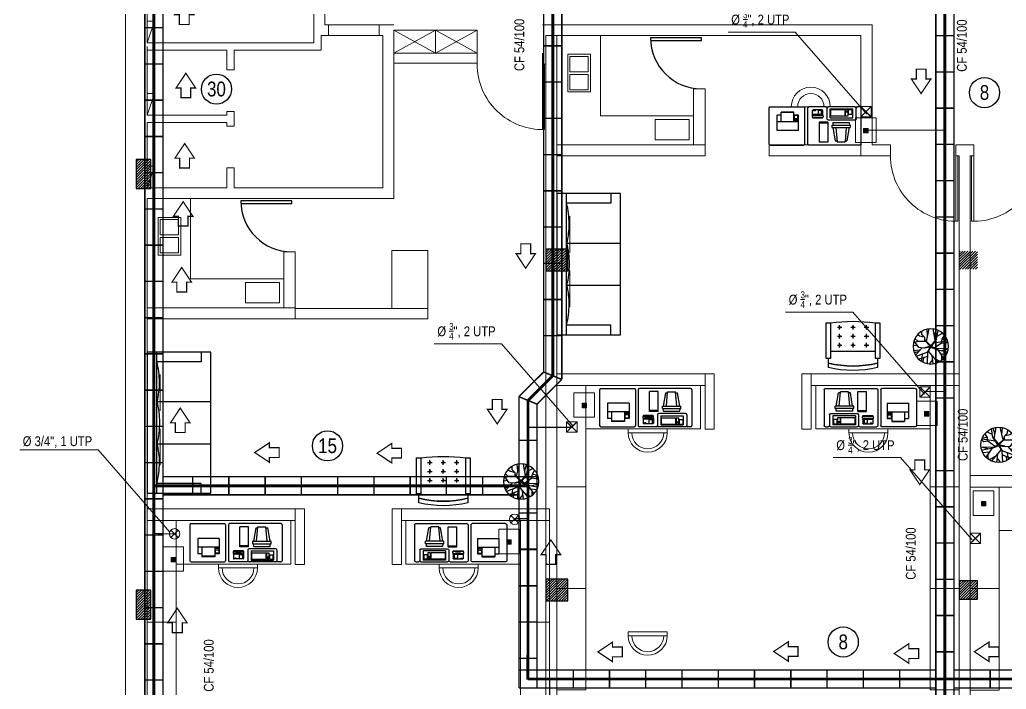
# Model space of a CAD drawing. Header units: millimetres. Extents: x 0 to 126, y 0 to 76.
# Drawn here: x 25.68 to 39.29, y 10.49 to 19.73 of the extents above; entities that cross this region are included whole.
import ezdxf

# ---------------------------------------------------------------- set-up
doc = ezdxf.new("R2010")
doc.units = ezdxf.units.MM
doc.linetypes.add('Continua', pattern=[0])
doc.linetypes.add('DASHED', pattern=[0.75, 0.5, -0.25])
for name, color, linetype in [('9__9', 9, 'Continuous'), ('A-FURN-1', 7, 'Continuous'), ('A-GLAZ-1', 7, 'Continuous'), ('E-COLUMNA', 20, 'Continuous'), ('HatchColus', 8, 'Continuous'), ('MOVABLE_FURNISHINGS', 7, 'Continuous'), ('Muebles', 2, 'Continuous'), ('TRACO01', 7, 'Continuous'), ('TRACO02', 255, 'Continuous')]:
    doc.layers.add(name, color=color, linetype=linetype)
for name, color, linetype, lineweight in [('ARQUITECTÓNICO', 152, 'Continuous', 0), ('INST. VOZ Y DATOS', 40, 'Continuous', 0), ('TEXTOS INST. VOZ Y DATOS', 1, 'Continuous', 0)]:
    doc.layers.add(name, color=color, linetype=linetype, lineweight=lineweight)
doc.styles.add('75', font='ARIALN.TTF', dxfattribs={"height": 0.135})
pattern_1 = [(45, (-1018.400148, -104.339457), (-0.0176776695, 0.0176776695), [])]

# ---------------------------------------------------------------- blocks, each defined once
blk = doc.blocks.new('FIXT-SOFA3672')
at = {"layer": 'A-FURN-1'}
for p, q in [((35.919106, 36.03653), (-35.919106, 36.03653)), ((-35.919106, 36.03653), (-35.919106, 0.010204)), ((35.919106, 0.010204), (35.919106, 36.03653)), ((-35.896767, 30.508681), (35.914639, 30.508681)), ((-31.016712, 5.575283), (-31.016712, 30.508681)), ((-10.734035, 30.318065), (-10.734035, -0.180412)), ((10.734035, 30.318065), (10.734035, -0.180412)), ((31.016712, 5.575283), (31.016712, 30.508681)), ((-35.896767, 5.575283), (-31.016712, 5.575283)), ((35.896767, 5.575283), (31.016712, 5.575283)), ((-35.919106, 0.010204), (35.919106, 0.010204))]:
    blk.add_line(p, q, dxfattribs=at)
for centre, radius, start, end in [((-20.12418, 71.160164), 42.085514, 255, 269.461553), ((-20.176819, 65.559021), 36.484119, 269.461552, 284.999998), ((-0.096013, 70.019703), 41.102158, 255, 270.121624), ((-0.098873, 71.366776), 42.449238, 270.121624, 285.000001), ((20.176819, 65.559021), 36.484119, 255.000002, 270.538448), ((20.12418, 71.160164), 42.085514, 270.538447, 285)]:
    blk.add_arc(centre, radius, start, end, dxfattribs=at)
blk = doc.blocks.new('A$C08AE17E7')
at = {"layer": 'A-GLAZ-1', "color": 0}
for p, q in [((4.39, 4.39), (0, 4.39)), ((4.39, 4.177), (4.39, 4.39)), ((0, 4.177), (4.39, 4.177))]:
    blk.add_line(p, q, dxfattribs=at)
blk.add_arc((4.39, 4.39), 4.39, 180, 270, dxfattribs=at)
blk = doc.blocks.new('A$C12894DB4')
at = {"layer": 'TRACO01', "color": 0}
for p, q in [((9.91, 5.66), (9.91, 5.26)), ((11.31, 5.66), (9.91, 5.66)), ((11.31, 5.46), (9.91, 5.46)), ((11.31, 5.26), (9.91, 5.26)), ((11.31, 4.66), (9.91, 4.66)), ((9.91, 4.66), (9.91, 3.46)), ((11.31, 5.66), (11.31, 5.26)), ((11.31, 4.66), (11.31, 3.46)), ((17.03, 4.24), (17.03, 4.14)), ((20.83, 4.44), (17.23, 4.44)), ((18.23, 4.2), (18.23, 4.05)), ((19.83, 4.2), (19.83, 4.05)), ((21.03, 4.24), (21.03, 4.13)), ((9.71, 2.26), (4.71, 2.26)), ((11.31, 3.46), (9.91, 3.46)), ((17.03, 3.36), (17.03, 1.44)), ((20.83, 3.04), (17.23, 3.04)), ((20.83, 1.24), (17.23, 1.24)), ((17.53, 1.57), (17.53, 1.37)), ((18.13, 1.57), (17.53, 1.57)), ((18.13, 1.37), (17.53, 1.37)), ((18.13, 1.57), (18.13, 1.37)), ((18.23, 3.43), (18.23, 3.28)), ((19.33, 2.91), (19.33, 1.37)), ((19.33, 2.91), (20.53, 2.91)), ((19.33, 1.37), (20.53, 1.37)), ((19.83, 3.43), (19.83, 3.28)), ((20.53, 2.91), (20.53, 1.37)), ((21.03, 3.36), (21.03, 1.44)), ((24.13, 3.58), (29.73, 3.58)), ((24.13, 3.58), (24.13, 1.08)), ((24.13, 1.08), (29.73, 1.08)), ((29.73, 3.58), (29.73, 1.08)), ((29.93, 3.58), (29.93, 1.98)), ((29.93, 3.58), (30.93, 3.58)), ((29.93, 1.98), (30.93, 1.98)), ((29.93, 1.68), (29.93, 1.08)), ((29.93, 1.68), (30.93, 1.68)), ((29.93, 1.08), (30.93, 1.08)), ((30.93, 3.58), (30.93, 1.98)), ((30.93, 1.68), (30.93, 1.08)), ((31.13, 2.88), (31.13, 1.08)), ((31.13, 2.88), (32.53, 2.88)), ((31.13, 1.08), (32.53, 1.08)), ((32.53, 2.88), (32.53, 1.08))]:
    blk.add_line(p, q, dxfattribs=at)
for centre, radius, start, end in [((18.18, 3.74), 1.25, 166.0825, 180), ((17.16, 3.98), 0.2, 70.2489, 166.4245), ((17.23, 4.24), 0.2, 90, 180), ((18.07, 7.64), 3.57, 256.1032, 263.8325), ((18.64, 12.93), 8.89, 263.8325, 267.4371), ((17.99, 4.2), 0.24, 0, 90), ((19.03, 21.61), 17.58, 267.4371, 270), ((19.03, 21.61), 17.58, 270, 272.5629), ((19.42, 12.93), 8.89, 272.5629, 276.1675), ((20.07, 4.2), 0.24, 90, 180), ((19.99, 7.64), 3.57, 276.1675, 283.8968), ((20.83, 4.24), 0.2, 0, 90), ((20.9, 3.98), 0.2, 9.5352, 104.6502), ((20.4, 3.82), 0.72, 9.4076, 17.8024), ((19.88, 3.74), 1.25, 0, 9.4076), ((18.18, 3.74), 1.25, 180, 191.2958), ((17.19, 3.54), 0.24, 191.2958, 283.3617), ((17.23, 2.84), 0.2, 90, 180), ((17.23, 1.44), 0.2, 180, 270), ((18.07, -0.17), 3.57, 96.1675, 103.8968), ((16.93, 3.52), 0.369, 323.5958, 323.7272), ((18.64, -5.45), 8.89, 92.5629, 96.1675), ((17.99, 3.28), 0.24, 270, 0), ((19.03, -14.14), 17.58, 90, 92.5629), ((19.03, -14.14), 17.58, 87.4371, 90), ((19.42, -5.45), 8.89, 83.8325, 87.4371), ((20.07, 3.28), 0.24, 180, 270), ((19.99, -0.17), 3.57, 76.6383, 83.8325), ((20.87, 3.54), 0.24, 256.6383, 358.4297), ((20.83, 2.84), 0.2, 0, 90), ((20.83, 1.44), 0.2, 270, 0), ((19.88, 3.74), 1.25, 350.5924, 360)]:
    blk.add_arc(centre, radius, start, end, dxfattribs=at)
at = {"layer": 'TRACO02', "color": 0}
for p, q in [((0, 14.54), (0, 0.54)), ((0.5, 15.04), (13.5, 15.04)), ((14, 14.54), (14, 0.54)), ((15.1, 14.54), (15.1, 0.54)), ((35.6, 15.04), (15.6, 15.04)), ((19.55, 6), (19.55, 13.8)), ((22.95, 13.8), (19.55, 13.8)), ((22.95, 6), (22.95, 13.8)), ((24.99, 8.15), (25.9, 13.35)), ((25.9, 13.35), (26.59, 13.35)), ((26.13, 8.15), (26.62, 13.75)), ((26.62, 13.75), (29.75, 13.75)), ((30.24, 8.15), (29.75, 13.75)), ((29.79, 13.35), (30.47, 13.35)), ((31.39, 8.15), (30.47, 13.35)), ((36.1, 14.54), (36.1, 0.54)), ((11.51, 9.26), (3.11, 9.26)), ((3.11, 9.26), (3.11, 3.26)), ((11.51, 9.26), (11.51, 3.26)), ((24.59, 8.15), (31.79, 8.15)), ((24.59, 7.15), (24.59, 8.15)), ((31.79, 7.15), (31.79, 8.15)), ((11.51, 5.86), (3.11, 5.86)), ((4.71, 5.86), (4.71, 2.06)), ((9.71, 5.86), (9.71, 2.06)), ((22.95, 6.4), (19.55, 6.4)), ((22.95, 6), (19.55, 6)), ((22.7, 4.74), (22.7, 0.54)), ((33.6, 5.24), (23.2, 5.24)), ((23.93, 4.38), (32.73, 4.38)), ((23.93, 4.38), (23.93, 0.78)), ((24.59, 7.15), (31.79, 7.15)), ((24.98, 6.15), (24.89, 7.15)), ((24.98, 6.15), (31.4, 6.15)), ((31.4, 6.15), (31.49, 7.15)), ((32.73, 4.38), (32.73, 0.78)), ((34.1, 4.74), (34.1, 0.54)), ((0.5, 0.04), (13.5, 0.04)), ((4.71, 3.26), (3.11, 3.26)), ((9.71, 2.06), (4.71, 2.06)), ((11.51, 3.26), (9.71, 3.26)), ((22.2, 0.04), (15.6, 0.04)), ((33.6, 0.04), (23.2, 0.04)), ((23.93, 0.78), (32.73, 0.78)), ((35.6, 0.04), (34.6, 0.04))]:
    blk.add_line(p, q, dxfattribs=at)
for centre, radius, start, end in [((0.5, 14.54), 0.5, 90, 180), ((13.5, 14.54), 0.5, 0, 90), ((15.6, 14.54), 0.5, 90, 180), ((35.6, 14.54), 0.5, 0, 90), ((23.2, 4.74), 0.5, 90, 180), ((33.6, 4.74), 0.5, 0, 90), ((0.5, 0.54), 0.5, 180, 270), ((13.5, 0.54), 0.5, 270, 0), ((15.6, 0.54), 0.5, 180, 270), ((22.2, 0.54), 0.5, 270, 0), ((23.2, 0.54), 0.5, 180, 270), ((27.71, -4.98), 5.57, 115.6743, 116.5651), ((29.09, -4.98), 5.57, 63.4349, 64.3257), ((33.6, 0.54), 0.5, 270, 0), ((34.6, 0.54), 0.5, 180, 270), ((35.6, 0.54), 0.5, 270, 0)]:
    blk.add_arc(centre, radius, start, end, dxfattribs=at)
blk = doc.blocks.new('arbolp114')
at = {"color": 0, "linetype": 'ByBlock'}
for p, q in [((-0.319, 0.205), (-0.389, 0.318)), ((-0.182, 0.289), (-0.333, 0.369)), ((-0.165, 0.209), (-0.203, 0.453)), ((-0.109, 0.31), (-0.154, 0.474)), ((-0.126, 0.175), (-0.067, 0.491)), ((0.126, 0.138), (0.045, 0.503)), ((0.091, 0.306), (0.108, 0.482)), ((0.168, 0.249), (0.252, 0.332)), ((0.193, 0.26), (0.319, 0.289)), ((0.252, 0.332), (0.256, 0.436)), ((0.319, 0.289), (0.378, 0.331)), ((-0.417, 0.087), (-0.476, 0.121)), ((-0.326, 0.205), (-0.462, 0.192)), ((-0.088, 0.104), (-0.462, 0.159)), ((-0.301, 0.104), (-0.417, 0.087)), ((-0.305, 0.104), (-0.319, 0.205)), ((-0.098, -0.045), (-0.301, 0.104)), ((-0.018, -0.001), (-0.165, 0.213)), ((-0.165, 0.213), (0.001, 0.019)), ((-0.116, 0.148), (-0.006, 0.006)), ((-0.001, 0.009), (-0.116, 0.148)), ((-0.006, 0.006), (-0.013, -0.015)), ((0.151, 0.157), (-0.001, 0.009)), ((0.001, 0.019), (0.157, 0.171)), ((0.005, 0), (0.151, 0.157)), ((0.018, 0.007), (0.168, 0.165)), ((0.018, 0.007), (0.196, -0.047)), ((0.143, 0.138), (0.357, 0.138)), ((0.157, 0.171), (0.168, 0.249)), ((0.168, 0.165), (0.168, 0.249)), ((0.336, -0.035), (0.476, 0.163)), ((0.357, 0.138), (0.497, 0.096)), ((0.361, 0.133), (0.452, 0.226)), ((0.375, 0.028), (0.504, 0.012)), ((-0.494, -0.068), (-0.119, -0.057)), ((-0.305, -0.115), (-0.494, -0.068)), ((-0.203, -0.102), (-0.466, -0.152)), ((-0.256, -0.207), (-0.452, -0.228)), ((-0.195, -0.102), (-0.354, -0.342)), ((-0.305, -0.27), (-0.305, -0.392)), ((-0.203, -0.098), (-0.119, -0.057)), ((0.008, -0.026), (-0.195, -0.102)), ((0.073, -0.134), (-0.193, -0.447)), ((-0.179, -0.095), (0.011, -0.018)), ((-0.116, -0.063), (0.005, -0.003)), ((-0.013, -0.015), (-0.116, -0.063)), ((-0.098, -0.045), (-0.018, -0.001)), ((-0.033, -0.258), (-0.056, -0.497)), ((0.174, -0.042), (0.005, 0)), ((0.005, -0.003), (0.068, -0.021)), ((0.008, -0.026), (0.193, -0.047)), ((0.008, -0.026), (0.094, -0.169)), ((0.011, -0.018), (0.174, -0.042)), ((0.017, -0.021), (0.094, -0.152)), ((0.094, -0.161), (0.417, -0.287)), ((0.094, -0.169), (0.105, -0.493)), ((0.196, -0.047), (0.336, -0.035)), ((0.245, -0.22), (0.266, -0.409)), ((0.256, -0.047), (0.438, -0.253)), ((0.319, -0.11), (0.494, -0.123)), ((0.34, -0.144), (0.459, -0.186)), ((-0.098, -0.333), (-0.256, -0.417)), ((-0.044, -0.376), (0.042, -0.493)), ((0.098, -0.287), (0.336, -0.363)), ((0.21, -0.329), (0.224, -0.442))]:
    blk.add_line(p, q, dxfattribs=at)
blk.add_circle((0, 0), 0.5, dxfattribs=at)
blk = doc.blocks.new('A$C6B612579')
at = {"layer": '9__9', "color": 253, "extrusion": (0, 0, -1), "xscale": 4.875, "yscale": 4.875, "zscale": 4.875}
blk.add_blockref('arbolp114', (-2.46, 2.44), dxfattribs=at)
blk = doc.blocks.new('Sillon_2')
at = {"layer": 'MOVABLE_FURNISHINGS', "color": 7, "linetype": 'Continuous'}
for points in [[(0.0375, 0.75), (0.0375, 0.675, -0.1212121), (0.8625, 0.675), (0.8625, 0.75, 0.1212121)], [(0.2125, 0.375, -1), (0.2375, 0.375, -1)], [(0.4375, 0.375, -1), (0.4625, 0.375, -1)], [(0.6625, 0.375, -1), (0.6875, 0.375, -1)], [(0.2125, 0.225, -1), (0.2375, 0.225, -1)], [(0.4375, 0.225, -1), (0.4625, 0.225, -1)], [(0.6625, 0.225, -1), (0.6875, 0.225, -1)], [(0.2125, 0.075, -1), (0.2375, 0.075, -1)], [(0.4375, 0.075, -1), (0.4625, 0.075, -1)], [(0.6625, 0.075, -1), (0.6875, 0.075, -1)]]:
    blk.add_lwpolyline(points, format="xyb", close=True, dxfattribs=at)
for points in [[(0.8625, 0.6), (0.8625, 0.675, 0.1212121), (0.0375, 0.675), (0.0375, 0.6)], [(0.0375, 0), (0.075, 0, 0.0666667), (0.825, 0), (0.8625, 0)]]:
    blk.add_lwpolyline(points, format="xyb", dxfattribs=at)
for points in [[(0, 0), (0.075, 0), (0.075, 0.6), (0, 0.6)], [(0.825, 0), (0.9, 0), (0.9, 0.6), (0.825, 0.6)]]:
    blk.add_lwpolyline(points, close=True, dxfattribs=at)
for points in [[(0.075, 0.475), (0.825, 0.475)], [(0.1875, 0.375), (0.2125, 0.375)], [(0.225, 0.4125), (0.225, 0.3875)], [(0.225, 0.3625), (0.225, 0.3375)], [(0.2375, 0.375), (0.2625, 0.375)], [(0.4125, 0.375), (0.4375, 0.375)], [(0.45, 0.4125), (0.45, 0.3875)], [(0.45, 0.3625), (0.45, 0.3375)], [(0.4625, 0.375), (0.4875, 0.375)], [(0.6375, 0.375), (0.6625, 0.375)], [(0.675, 0.4125), (0.675, 0.3875)], [(0.675, 0.3625), (0.675, 0.3375)], [(0.6875, 0.375), (0.7125, 0.375)], [(0.1875, 0.225), (0.2125, 0.225)], [(0.225, 0.2625), (0.225, 0.2375)], [(0.225, 0.2125), (0.225, 0.1875)], [(0.2375, 0.225), (0.2625, 0.225)], [(0.4125, 0.225), (0.4375, 0.225)], [(0.45, 0.2625), (0.45, 0.2375)], [(0.45, 0.2125), (0.45, 0.1875)], [(0.4625, 0.225), (0.4875, 0.225)], [(0.6375, 0.225), (0.6625, 0.225)], [(0.675, 0.2625), (0.675, 0.2375)], [(0.675, 0.2125), (0.675, 0.1875)], [(0.6875, 0.225), (0.7125, 0.225)], [(0.1875, 0.075), (0.2125, 0.075)], [(0.225, 0.1125), (0.225, 0.0875)], [(0.225, 0.0625), (0.225, 0.0375)], [(0.2375, 0.075), (0.2625, 0.075)], [(0.4125, 0.075), (0.4375, 0.075)], [(0.45, 0.1125), (0.45, 0.0875)], [(0.45, 0.0625), (0.45, 0.0375)], [(0.4625, 0.075), (0.4875, 0.075)], [(0.6375, 0.075), (0.6625, 0.075)], [(0.675, 0.1125), (0.675, 0.0875)], [(0.675, 0.0625), (0.675, 0.0375)], [(0.6875, 0.075), (0.7125, 0.075)]]:
    blk.add_lwpolyline(points, dxfattribs=at)
blk = doc.blocks.new('A$C35E06030')
at = {"layer": 'HatchColus', "linetype": 'Continua', "ltscale": 0.05}
h = blk.add_hatch(dxfattribs=at)
h.set_pattern_fill('ANSI31', color=256, scale=0.2, style=0)
h.set_pattern_definition(pattern_1)
h.paths.add_polyline_path([(0.2, 13.8), (0, 13.8), (0, 13.4), (0.2, 13.4)])
h.paths.add_polyline_path([(0.2, 7.86), (0, 7.86), (0, 7.46), (0.2, 7.46)])
h.paths.add_polyline_path([(5.95, 12.562), (5.65, 12.562), (5.65, 12.262), (5.95, 12.262)])
h.paths.add_polyline_path([(11.6, 12.537), (11.35, 12.537), (11.35, 12.287), (11.6, 12.287)])
h = blk.add_hatch(dxfattribs=at)
h.set_pattern_fill('ANSI31', color=256, scale=0.2, style=0)
h.set_pattern_definition(pattern_1)
h.paths.add_polyline_path([(17, 3.001), (17.2, 3.001), (17.2, 3.401), (17, 3.401)])
h.paths.add_polyline_path([(11.6, 3.001), (11.6, 3.251), (11.35, 3.251), (11.35, 3.001)])
h.paths.add_polyline_path([(5.95, 8.01), (5.65, 8.01), (5.65, 7.71), (5.95, 7.71)])
h.paths.add_polyline_path([(11.6, 7.985), (11.35, 7.985), (11.35, 7.735), (11.6, 7.735)])
h.paths.add_polyline_path([(17, 7.86), (17, 7.46), (17.2, 7.46), (17.2, 7.86)])
at = {"layer": 'E-COLUMNA', "linetype": 'Continua', "ltscale": 0.05}
for points in [[(0, 13.4), (0.2, 13.4), (0.2, 13.8), (0, 13.8)], [(5.65, 12.262), (5.95, 12.262), (5.95, 12.562), (5.65, 12.562)], [(5.65, 7.71), (5.95, 7.71), (5.95, 8.01), (5.65, 8.01)], [(11.35, 7.735), (11.6, 7.735), (11.6, 7.985), (11.35, 7.985)], [(0, 7.46), (0.2, 7.46), (0.2, 7.86), (0, 7.86)]]:
    blk.add_lwpolyline(points, close=True, dxfattribs=at)
blk = doc.blocks.new('A$C1BEB1155')
at = {"layer": 'INST. VOZ Y DATOS', "color": 6}
for points in [[(0, 0.144), (0.144, 0)], [(0, 0), (0.144, 0.144)]]:
    blk.add_lwpolyline(points, dxfattribs=at)
blk.add_lwpolyline([(0.144, 0.144), (0, 0.144), (0, 0), (0.144, 0)], close=True, dxfattribs=at)

msp = doc.modelspace()

# ---------------------------------------------------------------- hatches: boundary and pattern name
at = {"layer": 'INST. VOZ Y DATOS'}
for points in [[(37.322, 18.229), (37.382, 18.229), (37.382, 18.168), (37.322, 18.168)], [(33.439, 14.437), (33.5, 14.437), (33.5, 14.377), (33.439, 14.377)], [(38.163, 14.323), (38.223, 14.323), (38.223, 14.263), (38.163, 14.263)], [(38.947, 13.083), (39.007, 13.083), (39.007, 13.023), (38.947, 13.023)], [(32.403, 12.554), (32.464, 12.554), (32.464, 12.494), (32.403, 12.494)], [(27.771, 12.311), (27.832, 12.311), (27.832, 12.251), (27.771, 12.251)]]:
    msp.add_hatch(color=256, dxfattribs=at).paths.add_polyline_path(points)

# ---------------------------------------------------------------- linework, layer by layer
at = {"layer": 'ARQUITECTÓNICO', "linetype": 'Continuous', "ltscale": 0.03}
for p, q in [((27.141, 37.352), (27.141, 7.002)), ((27.441, 20.462), (27.441, 19.412)), ((29.741, 20.489), (29.741, 19.412)), ((29.94, 19.662), (29.89, 19.662)), ((29.94, 19.662), (29.94, 19.512)), ((30.641, 19.662), (30.641, 19.512)), ((30.841, 19.662), (30.641, 19.662)), ((33.141, 19.662), (32.891, 19.662)), ((37.438, 19.662), (33.141, 19.662)), ((29.841, 19.512), (29.841, 19.312)), ((29.94, 19.512), (29.841, 19.512)), ((30.691, 19.512), (30.641, 19.512)), ((30.691, 19.512), (30.691, 17.412)), ((30.841, 19.512), (30.841, 17.262)), ((32.941, 19.512), (32.941, 7.152)), ((33.091, 19.512), (33.091, 7.152)), ((33.141, 19.512), (33.091, 19.512)), ((33.141, 19.512), (33.122, 19.512)), ((37.283, 19.512), (33.141, 19.512)), ((29.741, 19.412), (27.441, 19.412)), ((27.441, 19.362), (27.441, 18.437)), ((27.441, 19.312), (27.441, 18.412)), ((28.541, 19.312), (27.441, 19.312)), ((28.541, 19.312), (28.541, 19.037)), ((28.641, 19.312), (28.641, 19.037)), ((29.841, 19.312), (28.641, 19.312)), ((31.991, 19.268), (31.991, 19.118)), ((32.891, 19.268), (32.891, 19.118)), ((32.941, 19.118), (32.891, 19.118)), ((28.641, 19.037), (28.541, 19.037)), ((28.541, 18.412), (27.441, 18.412)), ((28.541, 18.462), (28.541, 18.412)), ((28.641, 18.462), (28.541, 18.462)), ((28.641, 18.462), (28.641, 18.262)), ((27.441, 18.312), (27.441, 17.412)), ((28.541, 18.312), (27.441, 18.312)), ((28.541, 18.312), (28.541, 18.262)), ((28.641, 18.262), (28.541, 18.262)), ((37.691, 18.002), (37.438, 18.002)), ((37.691, 18.002), (37.691, 17.852)), ((38.591, 18.002), (38.591, 17.852)), ((38.841, 18.002), (38.591, 18.002)), ((38.841, 18.002), (38.841, 17.852)), ((37.691, 17.852), (37.283, 17.852)), ((38.641, 17.852), (38.591, 17.852)), ((38.641, 17.852), (38.641, 7.152)), ((38.791, 17.852), (38.791, 7.152)), ((38.841, 17.852), (38.791, 17.852)), ((28.541, 17.687), (28.541, 17.412)), ((28.641, 17.687), (28.541, 17.687)), ((28.641, 17.687), (28.641, 17.412)), ((28.541, 17.412), (27.441, 17.412)), ((30.691, 17.412), (28.641, 17.412)), ((27.441, 17.262), (27.441, 7.002)), ((30.791, 17.262), (27.441, 17.262)), ((30.841, 17.262), (27.441, 17.262))]:
    msp.add_line(p, q, dxfattribs=at)
at = {"layer": 'ARQUITECTÓNICO', "ltscale": 0.3}
for p, q in [((29.89, 19.662), (29.89, 20.489)), ((27.441, 19.712), (27.541, 19.712)), ((27.441, 19.412), (27.441, 19.712)), ((27.541, 19.712), (27.441, 19.412)), ((27.541, 19.712), (27.541, 19.412)), ((37.438, 19.662), (37.438, 18.002)), ((37.283, 19.512), (37.283, 17.852)), ((27.541, 19.412), (27.441, 19.412)), ((27.441, 18.437), (27.441, 18.737)), ((27.441, 18.712), (27.541, 18.712)), ((27.541, 18.712), (27.441, 18.412)), ((27.541, 18.712), (27.541, 18.412)), ((27.541, 18.412), (27.441, 18.412)), ((27.441, 17.712), (27.541, 17.712)), ((27.441, 17.412), (27.441, 17.712)), ((27.541, 17.712), (27.441, 17.412)), ((27.541, 17.712), (27.541, 17.412)), ((27.541, 17.412), (27.441, 17.412))]:
    msp.add_line(p, q, dxfattribs=at)
at = {"layer": 'ARQUITECTÓNICO'}
for p, q in [((29.94, 19.662), (30.641, 19.662)), ((29.94, 19.512), (30.641, 19.512)), ((32.891, 19.118), (32.891, 18.218)), ((32.922, 19.115), (32.922, 18.215)), ((38.591, 17.852), (38.591, 16.952)), ((38.622, 17.849), (38.622, 16.949)), ((38.809, 17.849), (38.809, 16.949)), ((38.841, 17.852), (38.841, 16.952))]:
    msp.add_line(p, q, dxfattribs=at)
at = {"layer": 'ARQUITECTÓNICO', "color": 0}
for p, q in [((30.841, 19.587), (31.416, 19.268)), ((31.416, 19.587), (30.841, 19.268)), ((31.416, 19.268), (31.991, 19.587)), ((31.991, 19.587), (31.416, 19.587)), ((31.416, 19.587), (31.416, 19.267)), ((31.416, 19.267), (31.416, 19.587)), ((31.416, 19.587), (31.991, 19.268)), ((32.941, 19.512), (33.116, 19.512)), ((34.075, 14.031), (34.613, 14.031)), ((37.656, 14.031), (37.119, 14.031)), ((28.425, 12.166), (28.963, 12.166)), ((32.006, 12.166), (31.469, 12.166)), ((34.075, 11.231), (34.613, 11.231))]:
    msp.add_line(p, q, dxfattribs=at)
at = {"layer": 'ARQUITECTÓNICO', "color": 252}
for p, q in [((33.969, 17.332), (33.091, 17.332)), ((33.225, 15.385), (33.225, 17.332)), ((33.834, 17.331), (33.834, 17.199)), ((33.969, 15.385), (33.969, 17.332)), ((33.834, 17.199), (33.225, 17.199)), ((33.23, 16.649), (33.974, 16.649)), ((33.23, 16.067), (33.974, 16.067)), ((33.834, 15.518), (33.225, 15.518)), ((33.834, 15.385), (33.834, 15.518)), ((33.091, 15.385), (33.969, 15.385)), ((28.319, 15.145), (27.441, 15.145)), ((27.575, 13.199), (27.575, 15.145)), ((28.184, 15.145), (28.184, 15.013)), ((28.319, 13.199), (28.319, 15.145)), ((28.184, 15.013), (27.575, 15.013)), ((27.58, 14.463), (28.324, 14.463)), ((27.58, 13.881), (28.324, 13.881)), ((27.441, 13.199), (28.319, 13.199)), ((28.184, 13.331), (27.575, 13.331)), ((28.184, 13.199), (28.184, 13.331))]:
    msp.add_line(p, q, dxfattribs=at)
at = {"layer": 'ARQUITECTÓNICO', "color": 252, "linetype": 'DASHED'}
for p, q in [((33.27, 17.021), (33.27, 15.558)), ((27.62, 14.835), (27.62, 13.372))]:
    msp.add_line(p, q, dxfattribs=at)
at = {"layer": 'ARQUITECTÓNICO', "color": 0}
for points in [[(31.991, 19.268), (30.841, 19.268), (30.841, 19.587), (31.991, 19.587)], [(30.841, 19.131), (31.991, 19.131), (31.991, 19.268), (30.841, 19.266)], [(33.241, 18.734), (33.555, 18.734), (33.555, 19.254), (33.241, 19.254)], [(33.27, 19.225), (33.525, 19.225), (33.525, 19.011), (33.27, 19.011)], [(33.27, 18.763), (33.525, 18.763), (33.525, 18.976), (33.27, 18.976)], [(35.134, 18.005), (34.974, 18.005), (34.974, 18.777), (35.134, 18.777)], [(36.017, 18.002), (37.283, 18.004), (37.283, 18.528), (36.018, 18.528)], [(34.448, 18.073), (34.916, 18.073), (34.916, 18.353), (34.448, 18.353)], [(35.134, 17.852), (33.091, 17.852), (33.091, 18.005), (35.134, 18.005)], [(36.017, 17.852), (37.283, 17.852), (37.283, 18.002), (36.017, 18.002)], [(27.591, 16.484), (27.905, 16.484), (27.905, 17.004), (27.591, 17.004)], [(27.62, 16.975), (27.875, 16.975), (27.875, 16.761), (27.62, 16.761)], [(27.62, 16.513), (27.875, 16.513), (27.875, 16.726), (27.62, 16.726)], [(29.484, 15.755), (29.324, 15.755), (29.324, 16.527), (29.484, 16.527)], [(31.31, 15.746), (30.815, 15.746), (30.815, 16.548), (31.31, 16.548)], [(28.798, 15.823), (29.266, 15.823), (29.266, 16.103), (28.798, 16.103)], [(29.484, 15.602), (27.441, 15.602), (27.441, 15.755), (29.484, 15.755)], [(29.484, 15.602), (31.31, 15.602), (31.31, 15.746), (29.484, 15.746)], [(33.091, 14.846), (35.134, 14.846), (35.134, 14.685), (33.091, 14.685)], [(35.134, 14.846), (35.26, 14.846), (35.26, 14.081), (35.134, 14.081)], [(36.597, 14.846), (36.471, 14.846), (36.471, 14.081), (36.597, 14.081)], [(38.641, 14.846), (36.597, 14.846), (36.597, 14.685), (38.641, 14.685)], [(33.091, 13.285), (33.491, 13.285), (33.491, 14.685), (33.091, 14.685)], [(33.491, 14.085), (35.072, 14.085), (35.072, 14.685), (33.491, 14.685)], [(38.241, 14.085), (36.66, 14.085), (36.66, 14.685), (38.241, 14.685)], [(38.641, 13.285), (38.241, 13.285), (38.241, 14.685), (38.641, 14.685)], [(34.075, 14.085), (34.613, 14.085), (34.613, 14.031), (34.075, 14.031)], [(34.163, 14.031), (34.524, 14.031), (34.524, 14.031), (34.163, 14.031)], [(37.656, 14.085), (37.119, 14.085), (37.119, 14.031), (37.656, 14.031)], [(37.568, 14.031), (37.207, 14.031), (37.207, 14.031), (37.568, 14.031)], [(38.791, 13.442), (40.834, 13.442), (40.834, 13.282), (38.791, 13.282)], [(33.091, 13.285), (33.491, 13.285), (33.491, 11.885), (33.091, 11.885)], [(38.641, 13.285), (38.241, 13.285), (38.241, 11.885), (38.641, 11.885)], [(38.791, 11.882), (39.191, 11.882), (39.191, 13.282), (38.791, 13.282)], [(39.191, 12.682), (40.772, 12.682), (40.772, 13.282), (39.191, 13.282)], [(27.441, 12.98), (29.484, 12.98), (29.484, 12.82), (27.441, 12.82)], [(29.484, 12.98), (29.61, 12.98), (29.61, 12.216), (29.484, 12.216)], [(30.947, 12.98), (30.821, 12.98), (30.821, 12.216), (30.947, 12.216)], [(32.991, 12.98), (30.947, 12.98), (30.947, 12.82), (32.991, 12.82)], [(27.441, 11.42), (27.841, 11.42), (27.841, 12.82), (27.441, 12.82)], [(27.841, 12.22), (29.422, 12.22), (29.422, 12.82), (27.841, 12.82)], [(32.591, 12.22), (31.01, 12.22), (31.01, 12.82), (32.591, 12.82)], [(32.991, 11.42), (32.591, 11.42), (32.591, 12.82), (32.991, 12.82)], [(28.425, 12.22), (28.963, 12.22), (28.963, 12.166), (28.425, 12.166)], [(28.513, 12.166), (28.874, 12.166), (28.874, 12.166), (28.513, 12.166)], [(32.006, 12.22), (31.469, 12.22), (31.469, 12.166), (32.006, 12.166)], [(31.918, 12.166), (31.557, 12.166), (31.557, 12.166), (31.918, 12.166)], [(33.091, 10.485), (33.491, 10.485), (33.491, 11.885), (33.091, 11.885)], [(38.641, 10.485), (38.241, 10.485), (38.241, 11.885), (38.641, 11.885)], [(38.791, 11.882), (39.191, 11.882), (39.191, 10.482), (38.791, 10.482)], [(27.441, 11.42), (27.841, 11.42), (27.841, 10.02), (27.441, 10.02)], [(32.991, 11.42), (32.591, 11.42), (32.591, 10.02), (32.991, 10.02)], [(34.075, 11.285), (34.613, 11.285), (34.613, 11.231), (34.075, 11.231)], [(34.163, 11.231), (34.524, 11.231), (34.524, 11.231), (34.163, 11.231)]]:
    msp.add_lwpolyline(points, close=True, dxfattribs=at)
for points in [[(33.691, 18.405), (33.691, 19.512), (33.091, 19.512), (33.091, 18.005), (33.691, 18.005)], [(33.691, 18.005), (34.974, 18.005), (34.974, 18.405), (33.691, 18.405)], [(28.041, 16.155), (28.041, 17.262), (27.441, 17.262), (27.441, 15.755), (28.041, 15.755)], [(28.041, 15.755), (29.324, 15.755), (29.324, 16.155), (28.041, 16.155)]]:
    msp.add_lwpolyline(points, dxfattribs=at)
at = {"layer": 'ARQUITECTÓNICO', "ltscale": 0.03}
for centre, start, end in [((32.896, 19.12), 180.1456, 271.6413), ((38.596, 17.854), 180.1456, 271.6413), ((38.835, 17.854), 268.3587, 359.8544)]:
    msp.add_arc(centre, 0.905, start, end, dxfattribs=at)
at = {"layer": 'ARQUITECTÓNICO'}
for centre, radius, start, end in [((36.593, 18.531), 0.269, 0, 180), ((36.593, 18.531), 0.181, 0, 180), ((34.344, 14.031), 0.269, 180, 0), ((34.344, 14.031), 0.22, 180, 360), ((37.388, 14.031), 0.269, 180, 0), ((37.388, 14.031), 0.22, 180, 360), ((28.694, 12.166), 0.269, 180, 0), ((28.694, 12.166), 0.22, 180, 360), ((31.738, 12.166), 0.269, 180, 0), ((31.738, 12.166), 0.22, 180, 360), ((34.344, 11.231), 0.269, 180, 0), ((34.344, 11.231), 0.22, 180, 360)]:
    msp.add_arc(centre, radius, start, end, dxfattribs=at)
at = {"layer": 'ARQUITECTÓNICO', "color": 252}
for centre, major_axis, start_param, end_param in [((32.234, 16.904), (0, -1.141), 1.580194, 1.832596), ((32.371, 16.905), (0, 0.989), 4.45059, 4.721787), ((32.229, 16.356), (0, 1.15), -1.568674, -1.308997), ((32.262, 16.356), (0, -1.114), 1.308997, 1.572919), ((32.371, 15.811), (0, -0.989), 1.561399, 1.832596), ((32.234, 15.813), (0, 1.141), 4.45059, 4.702991), ((26.584, 14.717), (0, -1.141), 1.580194, 1.832596), ((26.721, 14.719), (0, 0.989), 4.45059, 4.721787), ((26.579, 14.169), (0, 1.15), -1.568674, -1.308997), ((26.612, 14.169), (0, -1.114), 1.308997, 1.572919), ((26.721, 13.625), (0, -0.989), 1.561399, 1.832596), ((26.584, 13.627), (0, 1.141), 4.45059, 4.702991)]:
    msp.add_ellipse(centre, major_axis=major_axis, ratio=0.9, start_param=start_param, end_param=end_param, dxfattribs=at)
at = {"layer": 'INST. VOZ Y DATOS', "const_width": 0.02}
for points in [[(32.909, 17.37), (32.909, 25.37)], [(33.159, 17.37), (33.159, 25.37)], [(27.409, 15.12), (27.409, 23.12)], [(27.659, 15.12), (27.659, 23.12)], [(38.317, 7.76), (38.317, 20.113)], [(38.567, 7.76), (38.567, 20.01)], [(27.659, 19.62), (27.409, 19.62)], [(38.567, 19.51), (38.317, 19.51)], [(33.159, 19.37), (32.909, 19.37)], [(27.659, 19.12), (27.409, 19.12)], [(38.567, 19.01), (38.317, 19.01)], [(33.159, 18.87), (32.909, 18.87)], [(27.659, 18.62), (27.409, 18.62)], [(38.567, 18.51), (38.317, 18.51)], [(33.159, 18.37), (32.909, 18.37)], [(27.659, 18.12), (27.409, 18.12)], [(38.567, 18.01), (38.317, 18.01)], [(33.159, 17.87), (32.909, 17.87)], [(27.659, 17.62), (27.409, 17.62)], [(38.567, 17.51), (38.317, 17.51)], [(32.909, 14.87), (32.909, 17.37)], [(33.159, 17.37), (32.909, 17.37)], [(33.159, 17.37), (32.909, 17.37)], [(33.159, 14.767), (33.159, 17.37)], [(27.659, 17.12), (27.409, 17.12)], [(38.567, 17.01), (38.317, 17.01)], [(33.159, 16.87), (32.909, 16.87)], [(27.659, 16.62), (27.409, 16.62)], [(38.567, 16.51), (38.317, 16.51)], [(33.159, 16.37), (32.909, 16.37)], [(27.409, 8.12), (27.409, 16.12)], [(27.659, 16.12), (27.409, 16.12)], [(27.659, 8.12), (27.659, 16.12)], [(38.567, 16.01), (38.317, 16.01)], [(33.159, 15.87), (32.909, 15.87)], [(27.659, 15.62), (27.409, 15.62)], [(27.659, 15.62), (27.409, 15.62)], [(38.567, 15.51), (38.317, 15.51)], [(33.159, 15.37), (32.909, 15.37)], [(27.659, 15.12), (27.409, 15.12)], [(27.659, 15.12), (27.409, 15.12)], [(38.567, 15.01), (38.317, 15.01)], [(32.909, 14.87), (32.568, 14.53)], [(33.159, 14.767), (32.909, 14.87)], [(33.159, 14.767), (32.818, 14.426)], [(27.659, 14.62), (27.409, 14.62)], [(32.568, 12.42), (32.568, 14.53)], [(32.818, 14.426), (32.568, 14.53)], [(32.818, 12.417), (32.818, 14.426)], [(38.567, 14.51), (38.317, 14.51)], [(27.659, 14.12), (27.409, 14.12)], [(32.818, 13.926), (32.568, 13.926)], [(27.659, 13.62), (27.409, 13.62)], [(38.567, 13.51), (38.317, 13.51)], [(28.577, 13.426), (27.659, 13.426)], [(32.568, 13.426), (28.068, 13.426)], [(28.068, 13.426), (28.068, 13.176)], [(28.068, 13.426), (28.068, 13.176)], [(28.568, 13.426), (28.568, 13.176)], [(28.568, 13.426), (28.568, 13.176)], [(29.068, 13.426), (29.068, 13.176)], [(29.568, 13.426), (29.568, 13.176)], [(30.068, 13.426), (30.068, 13.176)], [(30.568, 13.426), (30.568, 13.176)], [(31.068, 13.426), (31.068, 13.176)], [(31.568, 13.426), (31.568, 13.176)], [(32.068, 13.426), (32.068, 13.176)], [(32.818, 13.426), (32.568, 13.426)], [(27.659, 13.12), (27.409, 13.12)], [(28.574, 13.176), (27.659, 13.176)], [(32.568, 13.176), (28.068, 13.176)], [(32.818, 12.926), (32.568, 12.926)], [(38.567, 13.01), (38.317, 13.01)], [(27.659, 12.62), (27.409, 12.62)], [(38.567, 12.51), (38.317, 12.51)], [(32.818, 12.426), (32.568, 12.426)], [(32.568, 10.92), (32.568, 12.42)], [(32.818, 12.42), (32.568, 12.42)], [(32.818, 10.92), (32.818, 12.42)], [(27.659, 12.12), (27.409, 12.12)], [(38.567, 12.01), (38.317, 12.01)], [(32.818, 11.92), (32.568, 11.92)], [(27.659, 11.62), (27.409, 11.62)], [(32.818, 11.42), (32.568, 11.42)], [(32.568, 10.51), (32.568, 11.42)], [(32.818, 11.42), (32.568, 11.42)], [(32.818, 10.51), (32.818, 11.42)], [(38.567, 11.51), (38.317, 11.51)], [(27.659, 11.12), (27.409, 11.12)], [(38.567, 11.01), (38.317, 11.01)], [(32.818, 10.92), (32.568, 10.92)], [(32.818, 10.92), (32.568, 10.92)], [(32.568, 10.76), (33.817, 10.76)], [(32.817, 10.51), (32.817, 10.76)], [(33.317, 10.51), (33.317, 10.76)], [(38.317, 10.76), (33.817, 10.76)], [(33.817, 10.76), (33.817, 10.51)], [(33.817, 10.51), (33.817, 10.76)], [(34.317, 10.76), (34.317, 10.51)], [(34.817, 10.76), (34.817, 10.51)], [(35.317, 10.76), (35.317, 10.51)], [(35.817, 10.76), (35.817, 10.51)], [(36.317, 10.76), (36.317, 10.51)], [(36.817, 10.76), (36.817, 10.51)], [(37.317, 10.76), (37.317, 10.51)], [(37.817, 10.76), (37.817, 10.51)], [(38.567, 10.76), (43.067, 10.76)], [(39.067, 10.51), (39.067, 10.76)], [(27.659, 10.62), (27.409, 10.62)], [(32.568, 10.51), (33.817, 10.51)], [(38.317, 10.51), (33.817, 10.51)], [(38.567, 10.51), (43.067, 10.51)]]:
    msp.add_lwpolyline(points, dxfattribs=at)
at = {"layer": 'INST. VOZ Y DATOS', "color": 6, "const_width": 0.04}
for points in [[(33.034, 17.37), (33.034, 25.37)], [(27.534, 15.12), (27.534, 23.12)], [(38.442, 7.885), (38.442, 20.062)], [(33.034, 14.819), (33.034, 17.37)], [(27.534, 8.12), (27.534, 16.12)], [(33.034, 14.819), (32.693, 14.478)], [(32.693, 12.419), (32.693, 14.478)], [(28.575, 13.301), (27.527, 13.301)], [(32.693, 13.301), (28.068, 13.301)], [(32.693, 10.92), (32.693, 12.42)], [(32.692, 10.626), (32.693, 11.42)], [(32.692, 10.635), (33.817, 10.635)], [(38.442, 10.635), (33.817, 10.635)], [(38.442, 10.635), (43.067, 10.635)]]:
    msp.add_lwpolyline(points, dxfattribs=at)
at = {"layer": 'INST. VOZ Y DATOS', "color": 6}
for points in [[(37.302, 18.512), (37.404, 18.41)], [(37.302, 18.41), (37.404, 18.512)], [(38.118, 14.644), (38.22, 14.542)], [(38.118, 14.542), (38.22, 14.644)], [(33.246, 14.163), (33.348, 14.061)], [(33.246, 14.061), (33.348, 14.163)], [(32.458, 12.889), (32.56, 12.787)], [(32.458, 12.787), (32.56, 12.889)], [(27.768, 12.688), (27.87, 12.586)], [(27.768, 12.586), (27.87, 12.688)], [(38.812, 12.625), (38.913, 12.523)], [(38.812, 12.523), (38.913, 12.625)]]:
    msp.add_lwpolyline(points, dxfattribs=at)
at = {"layer": 'INST. VOZ Y DATOS'}
for points in [[(37.209, 18.375), (37.494, 18.375), (37.494, 18.038), (37.209, 18.038)], [(37.321, 18.229), (37.382, 18.229), (37.382, 18.169), (37.321, 18.169)], [(33.327, 14.583), (33.611, 14.583), (33.611, 14.246), (33.327, 14.246)], [(33.439, 14.438), (33.499, 14.438), (33.499, 14.377), (33.439, 14.377)], [(38.05, 14.469), (38.334, 14.469), (38.334, 14.132), (38.05, 14.132)], [(38.162, 14.324), (38.222, 14.324), (38.222, 14.263), (38.162, 14.263)], [(38.834, 13.229), (39.118, 13.229), (39.118, 12.892), (38.834, 12.892)], [(38.946, 13.084), (39.006, 13.084), (39.006, 13.024), (38.946, 13.024)], [(32.291, 12.7), (32.575, 12.7), (32.575, 12.363), (32.291, 12.363)], [(32.403, 12.555), (32.463, 12.555), (32.463, 12.494), (32.403, 12.494)], [(27.659, 12.457), (27.943, 12.457), (27.943, 12.12), (27.659, 12.12)], [(27.771, 12.312), (27.831, 12.312), (27.831, 12.252), (27.771, 12.252)]]:
    msp.add_lwpolyline(points, close=True, dxfattribs=at)
at = {"layer": 'INST. VOZ Y DATOS', "color": 6, "linetype": 'DASHED', "ltscale": 0.01, "const_width": 0.015}
for points in [[(37.352, 18.207), (38.442, 18.207)], [(38.169, 14.601), (38.441, 14.601)], [(32.693, 14.107), (33.302, 14.107)], [(32.509, 12.846), (32.693, 12.846)], [(27.538, 12.641), (27.715, 12.638), (27.819, 12.637)], [(32.994, 10.635), (32.994, 8.942)]]:
    msp.add_lwpolyline(points, dxfattribs=at)
at = {"layer": 'INST. VOZ Y DATOS', "color": 6, "ltscale": 0.1}
for points in [[(32.458, 12.889), (32.56, 12.787)], [(32.56, 12.889), (32.458, 12.787)], [(27.768, 12.688), (27.87, 12.586)], [(27.87, 12.688), (27.768, 12.586)]]:
    msp.add_lwpolyline(points, dxfattribs=at)
for centre in [(32.509, 12.838), (27.819, 12.637)]:
    msp.add_circle(centre, 0.072, dxfattribs=at)
at = {"layer": 'TEXTOS INST. VOZ Y DATOS', "const_width": 0.0168}
for points in [[(27.953, 19.665), (27.886, 19.665), (27.886, 19.8), (27.819, 19.8), (27.953, 20.002), (28.088, 19.8), (28.021, 19.8), (28.021, 19.665)], [(38.114, 19.048), (38.182, 19.048), (38.182, 18.913), (38.249, 18.913), (38.114, 18.711), (37.98, 18.913), (38.047, 18.913), (38.047, 19.048)], [(27.974, 18.654), (27.907, 18.654), (27.907, 18.789), (27.84, 18.789), (27.974, 18.991), (28.109, 18.789), (28.042, 18.789), (28.042, 18.654)], [(27.959, 17.685), (27.891, 17.685), (27.891, 17.82), (27.824, 17.82), (27.959, 18.022), (28.093, 17.82), (28.026, 17.82), (28.026, 17.685)], [(27.938, 16.884), (27.871, 16.884), (27.871, 17.018), (27.803, 17.018), (27.938, 17.22), (28.073, 17.018), (28.005, 17.018), (28.005, 16.884)], [(32.661, 16.639), (32.729, 16.639), (32.729, 16.504), (32.796, 16.504), (32.661, 16.302), (32.527, 16.504), (32.594, 16.504), (32.594, 16.639)], [(27.918, 15.975), (27.851, 15.975), (27.851, 16.11), (27.783, 16.11), (27.918, 16.312), (28.053, 16.11), (27.985, 16.11), (27.985, 15.975)], [(32.268, 14.491), (32.335, 14.491), (32.335, 14.356), (32.403, 14.356), (32.268, 14.154), (32.133, 14.356), (32.201, 14.356), (32.201, 14.491)], [(27.898, 14.035), (27.83, 14.035), (27.83, 14.169), (27.763, 14.169), (27.898, 14.372), (28.032, 14.169), (27.965, 14.169), (27.965, 14.035)], [(29.261, 13.759), (29.261, 13.691), (29.127, 13.691), (29.127, 13.624), (28.924, 13.759), (29.127, 13.894), (29.127, 13.826), (29.261, 13.826)], [(30.949, 13.75), (30.949, 13.683), (30.815, 13.683), (30.815, 13.615), (30.612, 13.75), (30.815, 13.885), (30.815, 13.817), (30.949, 13.817)], [(38.095, 13.655), (38.163, 13.655), (38.163, 13.52), (38.23, 13.52), (38.095, 13.318), (37.96, 13.52), (38.028, 13.52), (38.028, 13.655)], [(33.009, 12.215), (32.942, 12.215), (32.942, 12.35), (32.874, 12.35), (33.009, 12.552), (33.144, 12.35), (33.076, 12.35), (33.076, 12.215)], [(27.857, 11.274), (27.79, 11.274), (27.79, 11.409), (27.723, 11.409), (27.857, 11.611), (27.992, 11.409), (27.925, 11.409), (27.925, 11.274)], [(33.993, 11.008), (33.993, 10.941), (33.859, 10.941), (33.859, 10.873), (33.657, 11.008), (33.859, 11.143), (33.859, 11.075), (33.993, 11.075)], [(36.417, 11.014), (36.417, 10.946), (36.283, 10.946), (36.283, 10.879), (36.081, 11.014), (36.283, 11.148), (36.283, 11.081), (36.417, 11.081)], [(39.186, 11.01), (39.186, 10.942), (39.051, 10.942), (39.051, 10.875), (38.849, 11.01), (39.051, 11.144), (39.051, 11.077), (39.186, 11.077)], [(38.08, 10.986), (38.08, 10.918), (37.945, 10.918), (37.945, 10.851), (37.743, 10.986), (37.945, 11.121), (37.945, 11.053), (38.08, 11.053)]]:
    msp.add_lwpolyline(points, close=True, dxfattribs=at)
at = {"layer": 'TEXTOS INST. VOZ Y DATOS'}
for points in [[(37.367, 18.426), (36.379, 19.561), (35.452, 19.561)], [(38.161, 14.562), (37.173, 15.697), (36.246, 15.697)], [(33.316, 14.125), (32.327, 15.26), (31.4, 15.26)], [(27.753, 12.659), (26.764, 13.795), (25.684, 13.795)], [(38.817, 12.554), (37.828, 13.69), (36.901, 13.69)]]:
    msp.add_lwpolyline(points, dxfattribs=at)
at = {"layer": 'TEXTOS INST. VOZ Y DATOS', "lineweight": 30}
for centre in [(28.397, 18.773), (38.988, 18.725), (29.929, 13.851), (37.04, 11.145)]:
    msp.add_circle(centre, 0.208, dxfattribs=at)

# ---------------------------------------------------------------- block references
at = {"layer": 'ARQUITECTÓNICO', "color": 0}
msp.add_blockref('A$C35E06030', (27.291, 4.002), dxfattribs=at)
for name, p, xscale, yscale, zscale in [('A$C08AE17E7', (34.383, 18.777), 0.1600000000000819, 0.1600000000000819, 0.1600000000000819), ('A$C08AE17E7', (28.733, 16.527), 0.1600000000000819, 0.1600000000000819, 0.1600000000000819), ('A$C6B612579', (38.002, 14.98), 0.1000000000000227, 0.1000000000000227, 0.1000000000000227), ('A$C6B612579', (39.429, 13.621), -0.09999999999990905, 0.09999999999999432, 0.1), ('A$C6B612579', (32.352, 13.115), 0.1000000000000227, 0.1000000000000227, 0.1000000000000227)]:
    msp.add_blockref(name, p, dxfattribs=dict(at, xscale=xscale, yscale=yscale, zscale=zscale))
at = {"layer": 'ARQUITECTÓNICO', "xscale": -0.03521116158080062, "yscale": 0.03521116158079707, "zscale": 0.03521116158074283, "rotation": 180}
msp.add_blockref('A$C12894DB4', (36.018, 18.529), dxfattribs=at)
at = {"layer": 'ARQUITECTÓNICO', "color": 252, "xscale": 0.0271002682929975, "yscale": 0.02439024390241684, "zscale": 0.02439024390243771, "rotation": 90}
for p in [(33.97, 16.358), (28.32, 14.172)]:
    msp.add_blockref('FIXT-SOFA3672', p, dxfattribs=at)
at = {"layer": 'ARQUITECTÓNICO', "color": 0, "xscale": -0.8229319101525334, "yscale": 0.8229319101525334, "zscale": 0.8229319101525334, "rotation": 180}
for p in [(36.805, 15.549), (31.155, 13.684)]:
    msp.add_blockref('Sillon_2', p, dxfattribs=at)
at = {"layer": 'ARQUITECTÓNICO'}
for p, xscale, yscale, zscale in [((33.681, 14.113), 0.03521116158080062, 0.03521116158080062, 0.03521116158080062), ((38.05, 14.113), -0.03521116158071891, 0.03521116158080417, 0.03521116158074283), ((28.031, 12.248), 0.03521116158080062, 0.03521116158080062, 0.03521116158080062), ((32.4, 12.248), -0.03521116158071891, 0.03521116158080417, 0.03521116158074283)]:
    msp.add_blockref('A$C12894DB4', p, dxfattribs=dict(at, xscale=xscale, yscale=yscale, zscale=zscale))
at = {"layer": 'Muebles', "ltscale": 0.1}
for p in [(37.281, 18.389), (38.097, 14.521), (33.225, 14.04), (38.791, 12.502)]:
    msp.add_blockref('A$C1BEB1155', p, dxfattribs=at)

# ---------------------------------------------------------------- texts
at = {"layer": 'TEXTOS INST. VOZ Y DATOS', "char_height": 0.135, "width": 1.53907, "attachment_point": 2, "rotation": 90, "style": '75'}
for insert in [(32.506, 19.383), (38.608, 19.373), (38.621, 14.003), (37.904, 12.365), (28.224, 10.821)]:
    msp.add_mtext('CF 54/100', dxfattribs=dict(at, insert=insert))
at = {"layer": 'TEXTOS INST. VOZ Y DATOS', "style": '75'}
for s, insert, char_height, width, attachment_point in [('\\A1;%%C {\\H0.7x;\\S3/4;}", 2 UTP', (36.298, 19.846), 0.135, 2.19912, 3), ('30', (28.397, 18.773), 0.204, 1.84689, 5), ('8', (38.988, 18.725), 0.204, 1.84689, 5), ('\\A1;%%C {\\H0.7x;\\S3/4;}", 2 UTP', (37.091, 15.982), 0.135, 2.19912, 3), ('\\A1;%%C {\\H0.7x;\\S3/4;}", 2 UTP', (32.246, 15.545), 0.135, 2.19912, 3), ('\\A1;%%C 3/4", 1 UTP', (26.683, 13.983), 0.135, 2.19912, 3), ('15', (29.929, 13.851), 0.204, 1.84689, 5), ('\\A1;%%C {\\H0.7x;\\S3/4;}", 2 UTP', (37.747, 13.974), 0.135, 2.19912, 3), ('8', (37.04, 11.145), 0.204, 1.84689, 5)]:
    msp.add_mtext(s, dxfattribs=dict(at, insert=insert, char_height=char_height, width=width, attachment_point=attachment_point))

doc.saveas('drawing.dxf')
